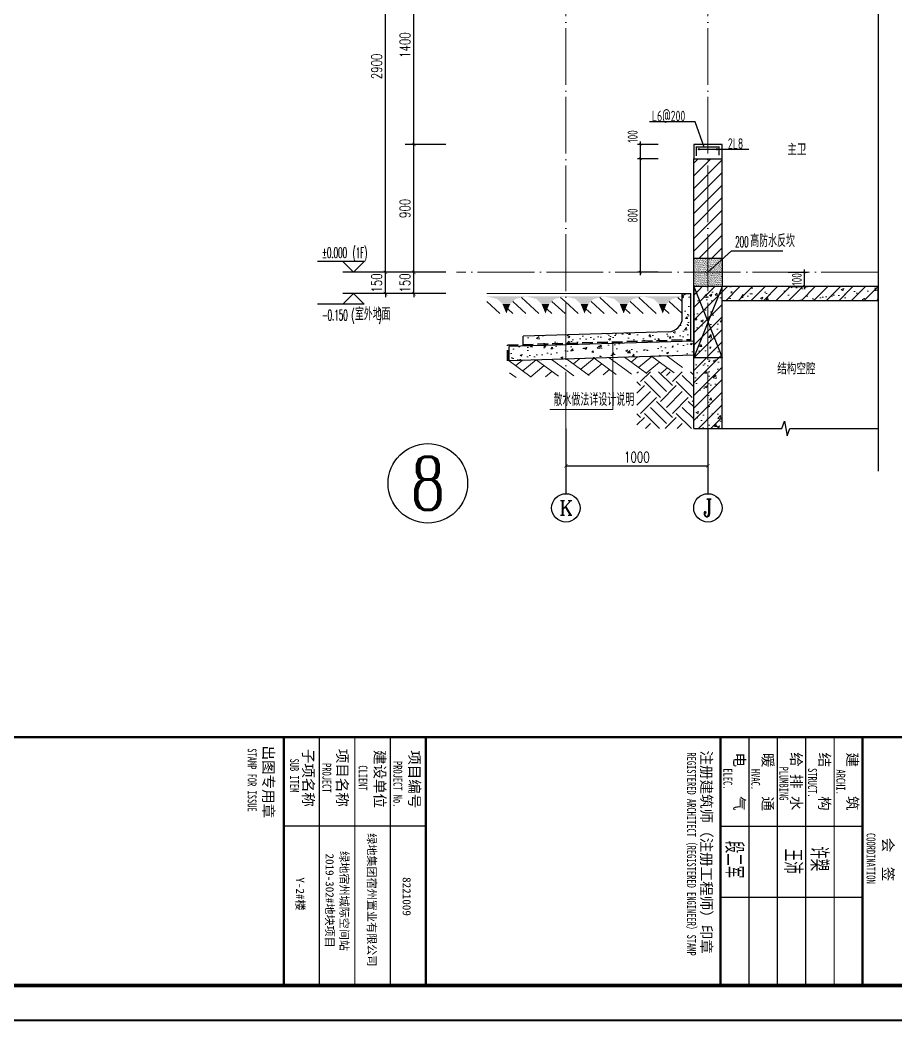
# Model space of a CAD drawing. Extents: x -461650 to 361314, y 245336 to 769729.
# Drawn here: x 283522 to 289689, y 654850 to 661900 of the extents above; entities that cross this region are included whole.
import ezdxf
from ezdxf.enums import TextEntityAlignment as Align

# ---------------------------------------------------------------- set-up
doc = ezdxf.new("R2010")
doc.units = 0
doc.header["$LTSCALE"] = 1000
doc.linetypes.add('DASH', pattern=[0.35, 0.25, -0.1])
doc.linetypes.add('DOTE', pattern=[2.4200000000000004, 2, -0.2, 0.02, -0.2])
doc.layers.get('0').update_dxf_attribs({"linetype": 'CONTINUOUS'})
doc.layers.get('DEFPOINTS').update_dxf_attribs({"linetype": 'CONTINUOUS'})
for name, color, linetype in [('A-AXIS_TEXT', 7, 'CONTINUOUS'), ('AXIS', 3, 'CONTINUOUS'), ('COLUMN', 4, 'CONTINUOUS'), ('DIM', 2, 'CONTINUOUS'), ('DIM_ELEV', 3, 'CONTINUOUS'), ('DIM_IDEN', 67, 'CONTINUOUS'), ('DIM_SYMB', 3, 'CONTINUOUS'), ('PUB_DIM', 3, 'CONTINUOUS'), ('PUB_TEXT', 2, 'CONTINUOUS'), ('REIN', 6, 'CONTINUOUS'), ('S-大样-砼线', 7, 'CONTINUOUS'), ('S-引出线', 40, 'CONTINUOUS'), ('TEXT', 2, 'CONTINUOUS'), ('WALL', 5, 'CONTINUOUS'), ('yichutu', 7, 'CONTINUOUS'), ('图签文字', 4, 'CONTINUOUS'), ('立面-看线', 251, 'CONTINUOUS')]:
    doc.layers.add(name, color=color, linetype=linetype)
for name, color, linetype, lineweight in [('AXIS_TEXT', 7, 'CONTINUOUS', 20), ('DOTE', 19, 'DOTE', 9), ('PUB_HATCH', 8, 'CONTINUOUS', 9), ('图框', 9, 'CONTINUOUS', 18), ('图签', 147, 'CONTINUOUS', 18), ('填充', 251, 'CONTINUOUS', 5), ('平面-排水沟', 86, 'CONTINUOUS', 15), ('立面-中轮廓线', 30, 'CONTINUOUS', 35), ('粉刷', 251, 'CONTINUOUS', 9)]:
    doc.layers.add(name, color=color, linetype=linetype, lineweight=lineweight)
doc.styles.add('_TCH_AXIS', font='COMPLEX', dxfattribs={"bigfont": 'GBCBIG'})
doc.styles.add('_TCH_DIM', font='SIMPLEX.shx', dxfattribs={"width": 0.7, "bigfont": 'GBCBIG.shx'})
doc.styles.add('_TCH_DIM_T3', font='SIMPLEX', dxfattribs={"width": 0.7058823529411765, "bigfont": 'GBCBIG'})
doc.styles.add('COMPLEX', font='COMPLEX')
doc.styles.add('DIM_FONT_T3', font='SIMPLEX', dxfattribs={"width": 0.7058823529411765, "bigfont": 'GBCBIG'})
doc.styles.add('TSSD_DIMENSION', font='Tssdeng.shx', dxfattribs={"width": 0.7, "bigfont": 'tssdchn.shx'})
doc.styles.add('TSSD_REIN', font='tssdeng.shx', dxfattribs={"width": 0.7, "height": 300, "bigfont": 'tssdchn.shx'})
doc.styles.add('w', font='tssdeng.shx', dxfattribs={"width": 0.8, "bigfont": 'tssdchn.shx'})
doc.styles.add('宋体', font='', dxfattribs={"height": 50})
doc.styles.add('建筑图签-1', font='simhei.ttf', dxfattribs={"width": 0.7})
doc.styles.add('建筑图签-2', font='TXT.shx', dxfattribs={"width": 0.5, "bigfont": 'HZTXT.shx'})
doc.styles.get('宋体').set_extended_font_data('SimSun')
doc.dimstyles.new('_TCH_ARCH&&25', dxfattribs={"dimtxt": 74.375, "dimasz": 25, "dimexe": 62.5, "dimexo": 75, "dimgap": 25, "dimtad": 1, "dimdec": 0, "dimzin": 0, "dimdsep": 46, "dimtxsty": '_TCH_DIM_T3', "dimblk": 'ARCHTICK', "dimcen": 0.09, "dimclrt": 7, "dimazin": 0, "dimtfac": 1, "dimtdec": 0, "dimtix": 1, "dimtmove": 2, "dimatfit": 3, "dimldrblk": 'ARCHTICK', "dimfxl": 0, "dimtolj": 1, "dimtzin": 0, "dimarcsym": 0})
doc.dimstyles.new('TSSD_20_20', dxfattribs={"dimtxt": 60, "dimasz": 20, "dimexe": 20, "dimexo": 50, "dimgap": 20, "dimtad": 1, "dimdec": 0, "dimzin": 0, "dimdsep": 46, "dimtxsty": 'TSSD_DIMENSION', "dimblk": 'ARCHTICK', "dimblk1": 'ARCHTICK', "dimblk2": 'ARCHTICK', "dimcen": 0, "dimdle": 20, "dimclrt": 7, "dimadec": 0, "dimazin": 0, "dimtfac": 1, "dimtdec": 0, "dimtix": 1, "dimtmove": 2, "dimatfit": 3, "dimfxl": 0, "dimtolj": 1, "dimtzin": 0, "dimarcsym": 0})
pattern_1 = [(50.00000000000016, (28072.98604835232, 249033.2504860063), (143.4520365201507, -12.55042699651864), [14.99999999999997, -164.9999999999995]), (355.0000000000001, (28072.98604835232, 249033.2504860063), (-27.7502667226004, 150.4384267400023), [12, -132]), (100.4514000000001, (28084.94038435235, 249032.2046180062), (115.7018763428039, 137.887908412191), [12.74803799999998, -140.2284223999996]), (46.18420000000015, (28072.98604835232, 249073.2504860063), (213.448209725129, -33.10380286580305), [22.5, -247.5]), (96.63560000000004, (28090.77339735231, 249070.4918246062), (186.9325411097402, 194.8235741800888), [19.12205759999994, -210.3425999999996]), (351.1842000000001, (28072.98604835232, 249073.2504860063), (186.9323890267249, 194.8237201850654), [18, -198]), (21.00000000000014, (28092.98604835232, 249063.2504860063), (119.3814104236925, -80.52377813306745), [15, -165]), (326.0000000000002, (28092.98604835232, 249063.2504860063), (48.66306638431596, 145.0300090093707), [11.99999999999997, -131.9999999999995]), (71.45140000000016, (28102.93449495232, 249056.5401648062), (168.0445257162978, 64.50609934199092), [12.74803799999997, -140.2284223999995]), (37.50000000000015, (28072.98604835232, 249033.2504860063), (2.431971063457958, 66.5787707662623), [0, -130.3999999999995, 0, -133.9999999999995, 0, -132.4999999999995]), (7.500000000000139, (28072.98604835232, 249033.2504860063), (52.61390748842951, 78.8823423764722), [0, -76.39999999999995, 0, -127.4, 0, -50.49999999999998]), (327.5000000000001, (28028.38604835235, 249033.2504860063), (106.7644872344818, -4.510974346875678), [0, -50, 0, -156, 0, -207]), (317.5000000000001, (28008.38604835235, 249033.2504860063), (116.6372338684772, 20.02099646646384), [0, -64.99999999999973, 0, -103.5999999999997, 0, -146.9999999999995])]
pattern_2 = [(45, (-737876.6466369686, 828566.0143538709), (-44.19417382415921, 44.19417382415922), []), (49.99999999999999, (-737876.6466369686, 828566.0143538709), (179.3150456501884, -15.68803374564878), [18.75, -206.25]), (355, (-737876.6466369686, 828566.0143538709), (-34.68783340325, 188.048033425003), [15, -165]), (100.4514, (-737861.7037169687, 828564.7070188709), (144.6273454285054, 172.3598855152384), [15.9350475, -175.285528]), (46.18420000000002, (-737876.6466369686, 828616.0143538709), (266.8102621564111, -41.37975358225452), [28.12499999999995, -309.3749999999992]), (96.6356, (-737854.4124507186, 828612.5660271209), (233.6656763871758, 243.5294677251104), [23.902572, -262.92825]), (351.1842, (-737876.6466369686, 828616.0143538709), (233.6654862834068, 243.5296502313311), [22.5, -247.5]), (21, (-737851.6466369686, 828603.5143538709), (149.2267630296154, -100.6547226663347), [18.75, -206.25]), (326.0000000000001, (-737851.6466369686, 828603.5143538709), (60.82883298039543, 181.2875112617133), [15, -165]), (71.4514, (-737839.2110787185, 828595.1264523709), (210.0556571453725, 80.6326241774881), [15.9350475, -175.285528]), (37.50000000000001, (-737876.6466369686, 828566.0143538709), (3.039963829322667, 83.22346345782788), [0, -163, 0, -167.5, 0, -165.625]), (7.499999999999999, (-737876.6466369686, 828566.0143538709), (65.76738436053715, 98.60292797059006), [0, -95.5, 0, -159.25, 0, -63.125]), (327.5, (-737932.3966369686, 828566.0143538709), (133.4556090431022, -5.638717933594939), [0, -62.5, 0, -195, 0, -258.75]), (317.5, (-737957.3966369686, 828566.0143538709), (145.7965423355966, 25.02624558307943), [0, -81.25, 0, -129.5, 0, -183.75])]

# ---------------------------------------------------------------- blocks, each defined once
blk = doc.blocks.new('GFDDDDRG')
at = {"layer": '图框'}
blk.add_lwpolyline([(923309.7791572664, -107436.9617041193), (923309.7791572663, -159999.4617041193), (893609.7791572664, -159999.4617041193), (893609.7791572665, -107436.9617041193)], close=True, dxfattribs=at)
blk.add_lwpolyline([(923309.7791572664, -107436.9617041193), (923309.7791572663, -159999.4617041193), (893609.7791572664, -159999.4617041193), (893609.7791572665, -107436.9617041193)], close=True, dxfattribs=at)
at = {"layer": '图框', "const_width": 50}
blk.add_lwpolyline([(894109.7791572664, -159499.4617041193), (922809.7791572663, -159499.4617041193), (922809.7791572664, -108686.9617041193), (894109.7791572665, -108686.9617041193)], close=True, dxfattribs=at)
at = {"layer": '图框'}
for points, const_width in [([(894109.7791572664, -156001.9275948983), (922809.7791572667, -156001.9275948984)], 35), ([(909659.9454417027, -159501.9275948984), (909659.9454417027, -156001.9275948984)], 35), ([(910159.9454417027, -156001.9275948984), (910159.9454417027, -159501.9275948984)], 17.5), ([(910659.9454417027, -156001.9275948984), (910659.9454417027, -159501.9275948984)], 17.5), ([(911159.9454417026, -156001.9275948984), (911159.9454417026, -159501.9275948984)], 17.5), ([(911659.9454417026, -156001.9275948984), (911659.9454417026, -159501.9275948984)], 35), ([(911659.9454417026, -156001.9275948984), (911659.9454417026, -159501.9275948984)], 35), ([(915809.9454417026, -156006.1668368505), (915809.9454417026, -159506.1668368505)], 35), ([(916209.9454417026, -156006.1668368505), (916209.9454417026, -159506.1668368505)], 17.5), ([(916609.9454417026, -156006.1668368505), (916609.9454417026, -159506.1668368505)], 17.5), ([(917009.9454417026, -156006.1668368505), (917009.9454417026, -159506.1668368505)], 17.5), ([(917409.9454417026, -156006.1668368505), (917409.9454417026, -159506.1668368505)], 17.5), ([(917809.9454417026, -156006.1668368505), (917809.9454417026, -159506.1668368505)], 35), ([(917809.9454417026, -156006.1668368505), (917809.9454417026, -159506.1668368505)], 35), ([(909659.9454417027, -157251.9275948984), (911659.9454417026, -157251.9275948984)], 17.5), ([(917809.9454417026, -157256.1668368505), (915809.9454417026, -157256.1668368505)], 17.5), ([(917809.9454417026, -158256.1668368505), (915809.9454417026, -158256.1668368505)], 17.5)]:
    blk.add_lwpolyline(points, dxfattribs=dict(at, const_width=const_width))
at = {"layer": '图框', "style": '建筑图签-1', "width": 0.7}
for s, p in [('STAMP FOR ISSUE', (909150.4448918499, -156158.2818794052)), ('REGISTERED ARCHITECT（REGISTERED ENGINEER）STAMP', (915339.130539702, -156216.3439872029)), ('SUB ITEM', (909747.6113625824, -156303.1139998554)), ('PROJECT No.', (911202.3454485701, -156336.7690014566, -899.4999999998836)), ('PROJECT', (910203.1725420569, -156366.3772103355)), ('CLIENT', (910712.7631122422, -156398.8123677715)), ('ELEC.', (915850.0025029697, -156441.1474698476)), ('HVAC.', (916242.4217063158, -156448.8389536064)), ('PLUMBING', (916639.017750859, -156416.5146441657)), ('STRUCT.', (917042.2221865712, -156436.8358428987)), ('ARCHI.', (917440.6780601584, -156456.6562661526)), ('COORDINATION', (917866.3641747825, -157351.7612663812))]:
    blk.add_text(s, height=125, rotation=270, dxfattribs=at).set_placement(p)
at = {"layer": '图签', "color": 2, "style": '宋体'}
for s, p in [('绿地集团宿州置业有限公司', (910840.7919575407, -157354.5004082438)), ('绿地宿州城际空间站', (910453.6357683344, -157606.8457105419)), ('2019-302#地块项目', (910249.0772107216, -157640.4464961242)), ('Y-2#楼', (909833.6923875448, -157976.5225685185)), ('8221009', (911333.6923875448, -157973.0959155192))]:
    blk.add_text(s, height=114.672396144415, rotation=270, dxfattribs=at).set_placement(p)
at = {"layer": '图签文字', "color": 7, "style": '建筑图签-1'}
for s, p in [('出图专用章', (909368.8168761049, -156119.8586249647)), ('子项名称', (909929.9880442958, -156165.2294689735)), ('项目名称', (910408.3362978305, -156165.2294689735)), ('建设单位', (910937.324953121, -156182.0120920498)), ('项目编号', (911426.0158049238, -156185.9005923473)), ('注册建筑师（注册工程师）印章', (915536.6522363655, -156189.6735033204)), ('给 排 水', (916802.4762058968, -156214.4559095172)), ('结    构', (917199.414893599, -156219.0747968142)), ('建    筑', (917593.1812636245, -156216.757170113)), ('电    气', (916000.8407296811, -156218.6675901056)), ('暖    通', (916400.9260166127, -156223.5701201751)), ('会  签', (918093.5575505525, -157419.224934437))]:
    blk.add_text(s, height=150, rotation=270, dxfattribs=at).set_placement(p)
at = {"layer": '图签文字', "color": 1, "style": '建筑图签-2', "width": 0.7}
for s, p in [('段二军', (915875.5903687833, -157462.283891963)), ('王沛', (916703.3517995535, -157574.7294534633)), ('许槊', (917073.830206902, -157539.2086120678))]:
    blk.add_text(s, height=250, rotation=270, dxfattribs=at).set_placement(p)
blk = doc.blocks.new('yct-1051-594-26275-14850-25-1002.0')
at = {"layer": 'yichutu', "color": 7}
blk.add_lwpolyline([(0, 0), (0, 14850), (26275, 14850), (26275, 0)], close=True, dxfattribs=at)
blk = doc.blocks.new('$LINEPAT$素土夯实')
at = {"color": 0}
for p, q in [((0, -210.0000000002183), (210.0000000002183, 0)), ((120.0000000004366, -300), (420.0000000004366, 0)), ((420.0000000004366, 0), (607.5000000004366, -187.5)), ((495.0000000004366, -300), (795.0000000008258, 0)), ((615.0000000006003, 0), (705.0000000005821, -89.99999999998181)), ((314.9999999997817, -105.0000000001091), (502.4999999997817, -292.5000000001091)), ((210.0000000002183, -209.9999999999454), (300, -300)), ((705.0000000010441, -300), (795.0000000008258, -210.0000000002183))]:
    blk.add_line(p, q, dxfattribs=at)
blk = doc.blocks.new('$LinePat$自然土壤')
at = {"color": 0}
for p, q in [((0, -90.00000000005457), (70.98591549290177, -19.01408450693634)), ((0, -300), (210.7368421054289, -89.26315789457112)), ((420.0000000004366, -300), (629.9999999995634, -90.00000000005457)), ((210.0000000002183, -300), (286.3636363636379, -223.6363636365804))]:
    blk.add_line(p, q, dxfattribs=at)
for points in [[(0, 0), (629.9999999995634, 0), (168.0000000003929, -44.99999999989086), (462.0000000002619, -44.99999999989086)], [(168.0000000003929, -44.99999999989086), (462.0000000002619, -44.99999999989086), (252.0000000000437, -131.9999999998799), (377.9999999995198, -131.9999999998799)], [(252.0000000000437, -131.9999999998799), (377.9999999995198, -131.9999999998799), (314.9999999997817, -300)]]:
    blk.add_solid(points, dxfattribs=at)
blk = doc.blocks.new('sanshui')
at = {"layer": '粉刷'}
h = blk.add_hatch(dxfattribs=at)
h.set_pattern_fill('混凝土', color=256, scale=20)
h.set_pattern_definition(pattern_1)
edge = h.paths.add_edge_path()
edge.add_line((346317.8252895003, 427329.631422094), (346257.8252895003, 427329.6314220941))
edge.add_line((346257.8252895004, 427329.631422094), (346257.8252895003, 427160.2764119735))
edge.add_arc((346157.8252895003, 427160.2764119735), 100.0000000000227, 271.7183580016376, 359.9999999999833, ccw=False)
edge.add_line((346160.8239404108, 427060.3213816212), (345137.8252895002, 427029.6314220941))
edge.add_line((345137.8252895002, 427029.6314220941), (345137.8252895002, 426969.6044281662))
edge.add_line((345137.8252895002, 426969.6044281662), (346317.8252895002, 427005.0044281661))
edge.add_line((346317.8252895002, 427005.0044281661), (346317.8252895003, 427329.631422094))
h = blk.add_hatch(dxfattribs=at)
h.set_pattern_fill('混凝土', color=256, scale=20)
h.set_pattern_definition(pattern_1)
h.paths.add_polyline_path([(346337.8252895002, 426895.5549392985), (346337.8252895002, 426995.5999291781), (345037.8252895002, 426956.5999291783), (345037.8252895002, 426856.5549392988)])
at = {"layer": 'COLUMN'}
for p, q in [((346257.8252895004, 427329.631422094), (346317.8252895004, 427329.631422094)), ((346257.8252895003, 427160.2764119735), (346257.8252895004, 427329.631422094)), ((346317.8252895002, 426994.999929178), (346317.8252895004, 427329.631422094)), ((346160.8239404108, 427060.3213816212), (345137.8252895002, 427029.6314220941)), ((345137.8252895002, 426959.5999291783), (345137.8252895002, 427029.6314220941)), ((346338.1251545461, 426995.6089251295), (345037.8252895002, 426956.5999291783)), ((345037.8252895002, 426856.5549392988), (345037.8252895002, 426956.5999291783)), ((346338.1251545559, 426895.5639352502), (345037.8252895002, 426856.5549392988))]:
    blk.add_line(p, q, dxfattribs=at)
blk.add_arc((346157.8252895003, 427160.2764119735), 100, 271.7183580025722, 0, dxfattribs=at)
at = {"layer": '立面-中轮廓线', "linetype": 'DASH', "ltscale": 0.3}
blk.add_lwpolyline([(345027.8252895002, 426856.5549392988), (345027.8252895002, 426966.3044281662), (346317.8252895002, 427005.0044281661)], dxfattribs=at)
at = {"layer": '粉刷'}
blk.add_line((344881.4937397202, 427329.6314220942), (346257.8252895004, 427329.6314220939), dxfattribs=at)
at = {"layer": '粉刷', "yscale": 0.4, "zscale": 0.4}
for name, p, xscale, rotation in [('$LinePat$自然土壤', (345156.7600496762, 427309.6314220941), -0.4369306507241237, 359.9999999999903), ('$LinePat$自然土壤', (345432.0263596322, 427309.631422094), -0.4369306507241237, 359.9999999999903), ('$LinePat$自然土壤', (345707.2926695882, 427309.631422094), -0.4369306507241237, 359.9999999999903), ('$LinePat$自然土壤', (345982.5589795442, 427309.631422094), -0.4369306507241237, 359.9999999999903), ('$LinePat$自然土壤', (346257.8252895002, 427309.6314220939), -0.4369306507241237, 359.9999999999903), ('$LINEPAT$素土夯实', (345851.1586228333, 426880.9549392986), -0.5117605352322558, 1.718358001643932), ('$LINEPAT$素土夯实', (346257.8252894999, 426893.1549392985), -0.5117605352322558, 1.718358001643932), ('$LINEPAT$素土夯实', (345444.4919561668, 426868.7549392987), -0.5117605352322558, 1.718358001643932)]:
    blk.add_blockref(name, p, dxfattribs=dict(at, xscale=xscale, rotation=rotation))
blk = doc.blocks.new('_ArchTick')
at = {"color": 0, "linetype": 'ByBlock', "const_width": 0.15}
blk.add_lwpolyline([(-0.5, -0.5), (0.5, 0.5)], dxfattribs=at)
blk = doc.blocks.new('*D829')
at = {"layer": 'AXIS', "color": 0, "lineweight": -2}
for p, q in [((287364.9569464916, 658947.9800194136), (287364.9569464916, 658696.4463557538)), ((288364.9569464916, 658947.9800194136), (288364.9569464916, 658696.4463557538)), ((287364.9569464916, 658758.9463557538), (288364.9569464916, 658758.9463557538))]:
    blk.add_line(p, q, dxfattribs=at)
at = {"layer": 'DEFPOINTS', "color": 0}
for p in [(287364.9569464916, 659022.9800194136), (288364.9569464916, 659022.9800194136), (288364.9569464916, 658758.9463557538)]:
    blk.add_point(p, dxfattribs=at)
at = {"layer": 'AXIS', "color": 0, "lineweight": -2, "xscale": 25, "yscale": 25, "zscale": 25, "rotation": 180}
blk.add_blockref('_ArchTick', (287364.9569464916, 658758.9463557538), dxfattribs=at)
at = {"layer": 'AXIS', "color": 0, "lineweight": -2, "xscale": 25, "yscale": 25, "zscale": 25}
blk.add_blockref('_ArchTick', (288364.9569464916, 658758.9463557538), dxfattribs=at)
at = {"layer": 'AXIS', "color": 7, "insert": (287864.9569464916, 658821.1338557538), "char_height": 74.375, "attachment_point": 5, "style": '_TCH_DIM_T3'}
blk.add_mtext('\\A1;1000', dxfattribs=at)
blk = doc.blocks.new('*D832')
at = {"layer": 'DEFPOINTS', "color": 0}
for p in [(288880.1697957889, 660122.9824463724), (289046.1296808805, 660122.9824463724), (288880.1697957889, 660022.9824465562)]:
    blk.add_point(p, dxfattribs=at)
at = {"layer": 'DIM', "color": 0, "lineweight": -2}
for p, q in [((288930.1697957889, 660122.9824463724), (289066.1296808805, 660122.9824463724)), ((289046.1296808805, 660122.9824463724), (289046.1296808805, 660142.9824463724)), ((289046.1296808805, 660022.9824465562), (289046.1296808805, 660122.9824463724)), ((288930.1697957889, 660022.9824465562), (289066.1296808805, 660022.9824465562)), ((289046.1296808805, 660022.9824465562), (289046.1296808805, 660002.9824465562))]:
    blk.add_line(p, q, dxfattribs=at)
at = {"layer": 'DIM', "color": 0, "lineweight": -2, "xscale": 20, "yscale": 20, "zscale": 20}
for p, rotation in [((289046.1296808805, 660122.9824463724), 270), ((289046.1296808805, 660022.9824465562), 90)]:
    blk.add_blockref('_ArchTick', p, dxfattribs=dict(at, rotation=rotation))
at = {"layer": 'DIM', "color": 7, "insert": (288991.1296808803, 660072.9824464645), "char_height": 70, "attachment_point": 5, "rotation": 90, "style": 'TSSD_DIMENSION'}
blk.add_mtext('\\A1;100', dxfattribs=at)
blk = doc.blocks.new('*D845')
at = {"layer": 'DEFPOINTS', "color": 0}
for p in [(286294.7932658267, 660122.982309026), (286594.7932658474, 660122.982309026), (286594.7932658474, 659972.5118608493)]:
    blk.add_point(p, dxfattribs=at)
at = {"layer": 'PUB_DIM', "color": 0, "lineweight": -2}
for p, q in [((286519.7932658474, 660122.982309026), (286232.2932658267, 660122.982309026)), ((286294.7932658267, 660122.982309026), (286294.7932658267, 660147.982309026)), ((286294.7932658267, 659972.5118608493), (286294.7932658267, 660122.982309026)), ((286519.7932658474, 659972.5118608493), (286232.2932658267, 659972.5118608493)), ((286294.7932658267, 659972.5118608493), (286294.7932658267, 659947.5118608493))]:
    blk.add_line(p, q, dxfattribs=at)
at = {"layer": 'PUB_DIM', "color": 0, "lineweight": -2, "xscale": 25, "yscale": 25, "zscale": 25}
for p, rotation in [((286294.7932658267, 660122.982309026), 270), ((286294.7932658267, 659972.5118608493), 90)]:
    blk.add_blockref('_ArchTick', p, dxfattribs=dict(at, rotation=rotation))
at = {"layer": 'PUB_DIM', "color": 7, "insert": (286232.6057658265, 660047.7470849378), "char_height": 74.375, "attachment_point": 5, "rotation": 90, "style": '_TCH_DIM_T3'}
blk.add_mtext('\\A1;150', dxfattribs=at)
blk = doc.blocks.new('*D846')
at = {"layer": 'DEFPOINTS', "color": 0}
for p in [(286294.7932658267, 661022.9824465467), (286594.7932658474, 661022.9824465467), (286594.7932658474, 660122.982309026)]:
    blk.add_point(p, dxfattribs=at)
at = {"layer": 'PUB_DIM', "color": 0, "lineweight": -2}
for p, q in [((286519.7932658474, 661022.9824465467), (286232.2932658267, 661022.9824465467)), ((286294.7932658267, 660122.982309026), (286294.7932658267, 661022.9824465467)), ((286519.7932658474, 660122.982309026), (286232.2932658267, 660122.982309026))]:
    blk.add_line(p, q, dxfattribs=at)
at = {"layer": 'PUB_DIM', "color": 0, "lineweight": -2, "xscale": 25, "yscale": 25, "zscale": 25}
for p, rotation in [((286294.7932658267, 661022.9824465467), 90), ((286294.7932658267, 660122.982309026), 270)]:
    blk.add_blockref('_ArchTick', p, dxfattribs=dict(at, rotation=rotation))
at = {"layer": 'PUB_DIM', "color": 7, "insert": (286232.6057658265, 660572.9823777864), "char_height": 74.375, "attachment_point": 5, "rotation": 90, "style": '_TCH_DIM_T3'}
blk.add_mtext('\\A1;900', dxfattribs=at)
blk = doc.blocks.new('*D847')
at = {"layer": 'DEFPOINTS', "color": 0}
for p in [(286294.7932658267, 662422.9823090263), (286594.7932658474, 662422.9823090263), (286594.7932658474, 661022.9824465467)]:
    blk.add_point(p, dxfattribs=at)
at = {"layer": 'PUB_DIM', "color": 0, "lineweight": -2}
for p, q in [((286519.7932658474, 662422.9823090263), (286232.2932658267, 662422.9823090263)), ((286294.7932658267, 661022.9824465467), (286294.7932658267, 662422.9823090263)), ((286519.7932658474, 661022.9824465467), (286232.2932658267, 661022.9824465467))]:
    blk.add_line(p, q, dxfattribs=at)
at = {"layer": 'PUB_DIM', "color": 0, "lineweight": -2, "xscale": 25, "yscale": 25, "zscale": 25}
for p, rotation in [((286294.7932658267, 662422.9823090263), 90), ((286294.7932658267, 661022.9824465467), 270)]:
    blk.add_blockref('_ArchTick', p, dxfattribs=dict(at, rotation=rotation))
at = {"layer": 'PUB_DIM', "color": 7, "insert": (286232.6057658265, 661722.9823777867), "char_height": 74.375, "attachment_point": 5, "rotation": 90, "style": '_TCH_DIM_T3'}
blk.add_mtext('\\A1;1400', dxfattribs=at)
blk = doc.blocks.new('*D862')
at = {"layer": 'DEFPOINTS', "color": 0}
for p in [(286094.7932658222, 660122.982309026), (286594.7932658474, 660122.982309026), (286594.7932658474, 659972.5118608493)]:
    blk.add_point(p, dxfattribs=at)
at = {"layer": 'PUB_DIM', "color": 0, "lineweight": -2}
for p, q in [((286519.7932658474, 660122.982309026), (286032.2932658222, 660122.982309026)), ((286094.7932658222, 660122.982309026), (286094.7932658222, 660147.982309026)), ((286094.7932658222, 659972.5118608493), (286094.7932658222, 660122.982309026)), ((286519.7932658474, 659972.5118608493), (286032.2932658222, 659972.5118608493)), ((286094.7932658222, 659972.5118608493), (286094.7932658222, 659947.5118608493))]:
    blk.add_line(p, q, dxfattribs=at)
at = {"layer": 'PUB_DIM', "color": 0, "lineweight": -2, "xscale": 25, "yscale": 25, "zscale": 25}
for p, rotation in [((286094.7932658222, 660122.982309026), 270), ((286094.7932658222, 659972.5118608493), 90)]:
    blk.add_blockref('_ArchTick', p, dxfattribs=dict(at, rotation=rotation))
at = {"layer": 'PUB_DIM', "color": 7, "insert": (286032.6057658221, 660047.7470849378), "char_height": 74.375, "attachment_point": 5, "rotation": 90, "style": '_TCH_DIM_T3'}
blk.add_mtext('\\A1;150', dxfattribs=at)
blk = doc.blocks.new('*D863')
at = {"layer": 'DEFPOINTS', "color": 0}
for p in [(286094.7932658222, 663022.982309026), (286594.7932658474, 663022.982309026), (286594.7932658474, 660122.982309026)]:
    blk.add_point(p, dxfattribs=at)
at = {"layer": 'PUB_DIM', "color": 0, "lineweight": -2}
for p, q in [((286519.7932658474, 663022.982309026), (286032.2932658222, 663022.982309026)), ((286094.7932658222, 660122.982309026), (286094.7932658222, 663022.982309026)), ((286519.7932658474, 660122.982309026), (286032.2932658222, 660122.982309026))]:
    blk.add_line(p, q, dxfattribs=at)
at = {"layer": 'PUB_DIM', "color": 0, "lineweight": -2, "xscale": 25, "yscale": 25, "zscale": 25}
for p, rotation in [((286094.7932658222, 663022.982309026), 90), ((286094.7932658222, 660122.982309026), 270)]:
    blk.add_blockref('_ArchTick', p, dxfattribs=dict(at, rotation=rotation))
at = {"layer": 'PUB_DIM', "color": 7, "insert": (286032.6057658221, 661572.9823090261), "char_height": 74.375, "attachment_point": 5, "rotation": 90, "style": '_TCH_DIM_T3'}
blk.add_mtext('\\A1;2900', dxfattribs=at)
blk = doc.blocks.new('_AXISO')
blk.add_circle((0, 0), 0.5)
at = {"layer": 'A-AXIS_TEXT', "style": 'COMPLEX', "width": 1.041666666666666}
blk.add_attdef('A', text='', height=0.56, dxfattribs=at).set_placement((-0.25, -0.28), (0.25, -0.28), align=Align.FIT)
blk = doc.blocks.new('20210809.02282059')
at = {"layer": 'REIN', "const_width": 9}
blk.add_lwpolyline([(87484.17413905729, 66580.93723980524), (87484.17413905729, 66644.7473179046), (87644.05902665015, 66644.7473179046), (87644.05902665015, 66586.78243779903)], dxfattribs=at)
at = {"layer": 'REIN', "const_width": 8}
for points in [[(87497.66146427253, 66629.68552062381, 1), (87505.66146427253, 66629.68552062381, 1)], [(87625.09821334062, 66629.68552062381, 1), (87633.09821334062, 66629.68552062381, 1)]]:
    blk.add_lwpolyline(points, format="xyb", close=True, dxfattribs=at)
at = {"layer": 'S-引出线'}
for p, q in [((87474.5888281595, 66823.76058760582), (87154.50981688779, 66823.76058760582)), ((87538.80876634456, 66644.7473179046), (87474.5888281595, 66823.76058760582)), ((87501.66146427253, 66629.68552062381), (87853.2882327484, 66629.68552062381))]:
    blk.add_line(p, q, dxfattribs=at)
at = {"layer": 'TEXT', "style": 'w', "width": 0.7}
for s, p in [('L6@200', (87171.47256206069, 66825.93027499522)), ('2L8', (87706.15828353167, 66632.06966891466))]:
    blk.add_text(s, height=75, rotation=1.867629851175362e-07, dxfattribs=at).set_placement(p)
blk = doc.blocks.new('20210809.03232467')
at = {"layer": 'S-大样-砼线'}
for p, q in [((87154.50981688779, 67080.93735919218), (87354.50981570501, 66580.93723981472)), ((87354.51276363153, 67080.93735919014), (87154.51276483014, 66580.93723980524))]:
    blk.add_line(p, q, dxfattribs=at)
blk.add_lwpolyline([(87354.50982275046, 67080.93735918641), (87154.50981688779, 67080.93735918641), (87154.50981688965, 66580.93723980896), (87354.5098227514, 66580.93723980896)], close=True, dxfattribs=at)
blk = doc.blocks.new('*D2016')
at = {"layer": 'DEFPOINTS', "color": 0}
for p in [(287890.3766305813, 661022.9824465489), (288064.9873970306, 661022.9824465489), (288064.9873970306, 660922.9824465454)]:
    blk.add_point(p, dxfattribs=at)
at = {"layer": 'DIM', "color": 0, "lineweight": -2}
for p, q in [((288014.9873970306, 661022.9824465489), (287870.3766305813, 661022.9824465489)), ((287890.3766305813, 660902.9824465454), (287890.3766305813, 661042.9824465489)), ((288014.9873970306, 660922.9824465454), (287870.3766305813, 660922.9824465454))]:
    blk.add_line(p, q, dxfattribs=at)
at = {"layer": 'DIM', "color": 0, "lineweight": -2, "xscale": 20, "yscale": 20, "zscale": 20}
for p, rotation in [((287890.3766305813, 661022.9824465489), 90), ((287890.3766305813, 660922.9824465454), 270)]:
    blk.add_blockref('_ArchTick', p, dxfattribs=dict(at, rotation=rotation))
at = {"layer": 'DIM', "color": 7, "insert": (287835.3766305812, 661079.4311644977), "char_height": 70, "attachment_point": 5, "rotation": 90, "style": 'TSSD_DIMENSION'}
blk.add_mtext('\\A1;100', dxfattribs=at)
blk = doc.blocks.new('*D2035')
at = {"layer": 'DEFPOINTS', "color": 0}
for p in [(287890.3766305813, 660922.9824465454), (288064.9873970306, 660922.9824465454), (288064.9873970306, 660122.982309026)]:
    blk.add_point(p, dxfattribs=at)
at = {"layer": 'DIM', "color": 0, "lineweight": -2}
for p, q in [((287890.3766305813, 660102.982309026), (287890.3766305813, 660942.9824465454)), ((288014.9873970306, 660922.9824465454), (287870.3766305813, 660922.9824465454)), ((288014.9873970306, 660122.982309026), (287870.3766305813, 660122.982309026))]:
    blk.add_line(p, q, dxfattribs=at)
at = {"layer": 'DIM', "color": 0, "lineweight": -2, "xscale": 20, "yscale": 20, "zscale": 20}
for p, rotation in [((287890.3766305813, 660922.9824465454), 90), ((287890.3766305813, 660122.982309026), 270)]:
    blk.add_blockref('_ArchTick', p, dxfattribs=dict(at, rotation=rotation))
at = {"layer": 'DIM', "color": 7, "insert": (287835.3766305812, 660522.9823777857), "char_height": 70, "attachment_point": 5, "rotation": 90, "style": 'TSSD_DIMENSION'}
blk.add_mtext('\\A1;800', dxfattribs=at)

msp = doc.modelspace()

# ---------------------------------------------------------------- hatches: boundary and pattern name
at = {"layer": 'PUB_HATCH'}
h = msp.add_hatch(dxfattribs=at)
h.set_pattern_fill('普通砖', color=256, scale=25, style=0)
h.set_pattern_definition([(45, (-737876.6466369686, 828610.892191371), (-44.19419150182874, 44.19419150182875), [])])
h.paths.add_polyline_path([(288464.9874229274, 660222.9824465469), (288464.9874229274, 660922.9824465472), (288264.9874229274, 660922.9824465472), (288264.9874229274, 660222.9824465469)])
h = msp.add_hatch(dxfattribs=at)
h.set_pattern_fill('钢筋混凝土', color=256, scale=25, style=0)
h.set_pattern_definition(pattern_2)
h.paths.add_polyline_path([(288464.9569464452, 659022.9769712082), (288464.9843805217, 659922.9824465493), (288264.9874286241, 660022.9824465404), (288264.9569465381, 659022.9830676317)])
h = msp.add_hatch(dxfattribs=at)
h.set_pattern_fill('钢筋混凝土', color=256, scale=25, style=0)
h.set_pattern_definition(pattern_2)
h.paths.add_polyline_path([(289563.5123421539, 660022.9824465513), (288264.9874286241, 660022.9824465404), (288464.9843805217, 659922.9824465493), (289563.5123421543, 659922.9824465513)])
at = {"layer": '填充'}
h = msp.add_hatch(dxfattribs=at)
h.set_pattern_fill('EARTH', color=250, scale=50, angle=45, style=0)
h.set_pattern_definition([(45, (-827233.2859268644, 203829.6101439371), (0, 224.5064030267289), [158.75, -158.75]), (45, (-827275.3808774318, 203871.7050945048), (0, 224.5064030267289), [158.75, -158.75]), (45, (-827317.4758279993, 203913.8000450722), (0, 224.5064030267289), [158.75, -158.75]), (135, (-827317.4758279993, 203941.8633454506), (-224.5064030267289, 0), [158.75, -158.75]), (135, (-827275.3808774318, 203983.9582960181), (-224.5064030267289, 0), [158.75, -158.75]), (135, (-827233.2859268644, 204026.0532465855), (-224.5064030267289, 0), [158.75, -158.75])])
h.paths.add_polyline_path([(288264.9874234026, 659422.9800194136), (287864.9874234024, 659422.9800194136), (287864.9874234003, 659022.9800194801), (288264.9874234003, 659022.9800193543)])
at = {"layer": '立面-看线'}
h = msp.add_hatch(dxfattribs=at)
h.set_pattern_fill('碎沙', color=256, scale=4)
h.set_pattern_definition([(37.50000000000001, (-512788.2522209418, 274661.0299868275), (-0.32000625919681, 9.788264746586847), [0, -7.7216, 0, -8.636000000000001, 0, -8.255]), (7.499999999999999, (-512788.2522209418, 274661.0299868275), (8.990465662760052, 14.33650201136708), [0, -4.1656, 0, -6.9596, 0, -2.667]), (327.5, (-512794.5006209419, 274661.0299868275), (15.81984740482916, 0.028743693570914), [0, -2.54, 0, -9.144, 0, -11.938]), (317.5, (-512794.5006209419, 274661.0299868275), (15.27112904944595, 4.458586465144325), [0, -1.27, 0, -5.9944, 0, -6.858])])
h.paths.add_polyline_path([(288264.9874296844, 660022.9824464612), (288464.9874297458, 660022.982446125), (288464.9874297766, 660222.9824462903), (288264.9874297151, 660222.9824468032)])

# ---------------------------------------------------------------- linework, layer by layer
at = {"layer": 'AXIS'}
for p, q in [((287364.9569464916, 659022.9800194141), (287364.9569464916, 658563.5882136257)), ((288364.9569464916, 659022.9800194141), (288364.9569464916, 658563.5882136257))]:
    msp.add_line(p, q, dxfattribs=at)
at = {"layer": 'AXIS', "color": 6}
msp.add_circle((286393.1626420872, 658636.4038933383), 280, dxfattribs=at)
at = {"layer": 'DIM_ELEV'}
for p, q in [((285944.7932658208, 660197.982309026), (285616.7932658208, 660197.982309026)), ((285869.7932658208, 660122.982309026), (285794.7932658208, 660197.982309026)), ((285869.7932658208, 660122.982309026), (285944.7932658208, 660197.982309026)), ((286294.7932658265, 660122.982309026), (285794.7932658208, 660122.982309026)), ((285869.7932658208, 659972.5118608493), (285794.7932658208, 659897.5118608493)), ((286294.7932658265, 659972.5118608493), (285794.7932658208, 659972.5118608493)), ((285869.7932658208, 659972.5118608493), (285944.7932658208, 659897.5118608493)), ((285944.7932658208, 659897.5118608493), (285616.7932658208, 659897.5118608493))]:
    msp.add_line(p, q, dxfattribs=at)
at = {"layer": 'DIM_IDEN'}
for p, q in [((288364.9876881592, 660122.9825499409), (288531.7986033662, 660274.5000443368)), ((288531.7986033662, 660274.5000443368), (288891.9751149713, 660274.5000443368))]:
    msp.add_line(p, q, dxfattribs=at)
at = {"layer": 'DIM_SYMB'}
for points in [[(289563.5123421542, 676102.9823090201), (289563.5123421537, 667441.10616422), (289616.0123421537, 667421.997726921), (289511.0123421537, 667403.4833939467), (289563.5123421537, 667384.85616422), (289563.5123421532, 658722.9800194199)], [(288264.9874245235, 659022.9800194199), (288886.1248833383, 659022.98001942), (288905.2333206374, 659075.48001942), (288923.7476536118, 658970.48001942), (288942.3748833383, 659022.98001942), (289563.5123421532, 659022.98001942)]]:
    msp.add_lwpolyline(points, dxfattribs=at)
at = {"layer": 'DOTE', "color": 1, "linetype": 'DOTE', "ltscale": 0.2}
for p, q in [((288364.9874229276, 659022.9800194199), (288364.9874229272, 676702.9823090198)), ((287364.9874229276, 659022.9800194199), (287364.9874229272, 665922.982309026)), ((289563.5123421535, 660122.982309026), (286594.7932658474, 660122.982309026))]:
    msp.add_line(p, q, dxfattribs=at)
at = {"layer": 'WALL'}
for p, q in [((288464.9874229274, 661022.9824465471), (288264.9874229286, 661022.9824465454)), ((288264.9874229286, 661022.9824465454), (288264.9874229286, 660922.9824465798)), ((288464.9874229274, 660922.9824465472), (288464.9874229274, 661022.9824465471)), ((288264.9874229274, 660222.9824465469), (288264.9874229274, 660922.9824465472)), ((288264.9874229286, 660922.9824465798), (288464.9874229274, 660922.9824465472)), ((288464.9874229274, 660222.9824465469), (288464.9874229274, 660922.9824465472)), ((288264.9874229274, 660222.9824465469), (288464.9874229274, 660222.9824465469)), ((288264.9569465381, 659022.9830676317), (288264.9874286241, 660022.9824465404)), ((289563.5123421539, 660022.9824465513), (288264.9874286241, 660022.9824465404)), ((289563.5123421543, 659922.9824465513), (289563.5123421539, 660022.9824465513)), ((288464.9569464452, 659022.9769712082), (288464.9843805217, 659922.9824465493)), ((289563.5123421543, 659922.9824465513), (288464.9843805217, 659922.9824465493)), ((288264.9569465381, 659022.9830676317), (288464.9569464452, 659022.9769712082))]:
    msp.add_line(p, q, dxfattribs=at)
msp.add_lwpolyline([(288264.9874296779, 660222.9824465469), (288464.9874298138, 660222.9824465469), (288464.9874298138, 660022.9824465469), (288264.9874296779, 660022.9824465469)], close=True, dxfattribs=at)
at = {"layer": '平面-排水沟'}
for p, q in [((287695.9710960233, 659623.3893222543), (287695.9710960233, 659155.5482730861)), ((287695.9710960233, 659155.5482730861), (287251.8393474368, 659155.5482730861))]:
    msp.add_line(p, q, dxfattribs=at)
at = {"layer": '平面-排水沟', "const_width": 6.666666666666667}
msp.add_lwpolyline([(287695.9710960233, 659626.7226555877, 1), (287695.9710960233, 659620.055988921, 1)], format="xyb", close=True, dxfattribs=at)

# ---------------------------------------------------------------- block references
at = {"xscale": 0.5, "yscale": 0.5, "zscale": 0.5}
msp.add_blockref('GFDDDDRG', (-169451.0362156018, 734849.487923616), dxfattribs=at)
msp.add_blockref('sanshui', (-58073.13773161871, 232643.350886932))
at = {"layer": 'AXIS'}
ref = msp.add_blockref('_AXISO', (287364.9569464916, 658463.5882136257), dxfattribs=dict(at, xscale=200, yscale=200, zscale=200))
ref.add_attrib('A', 'K', dxfattribs={"layer": 'AXIS_TEXT', "height": 103.815009077328, "style": '_TCH_AXIS'}).set_placement((287317.9930138137, 658411.680709087), (287411.9208791695, 658411.680709087), align=Align.FIT)
ref = msp.add_blockref('_AXISO', (288364.9569464916, 658463.5882136257), dxfattribs=dict(at, xscale=200, yscale=200, zscale=200))
ref.add_attrib('A', 'J', dxfattribs={"layer": 'AXIS_TEXT', "height": 124.0164149392218, "style": '_TCH_AXIS'}).set_placement((288332.4764568646, 658401.5800061561), (288397.4374361186, 658401.5800061561), align=Align.FIT)
at = {"layer": 'REIN'}
msp.add_blockref('20210809.02282059', (200799.8046356718, 594359.8756824542), dxfattribs=at)
at = {"layer": 'yichutu', "rotation": 270}
msp.add_blockref('yct-1051-594-26275-14850-25-1002.0', (277353.8533630314, 681131.0070715563), dxfattribs=at)
at = {"layer": '立面-看线'}
msp.add_blockref('20210809.03232467', (201110.4776335609, 592942.0452055647), dxfattribs=at)

# ---------------------------------------------------------------- texts
at = {"layer": 'AXIS_TEXT', "color": 6, "style": '_TCH_AXIS'}
msp.add_text('8', height=372.7585318633539, dxfattribs=at).set_placement((286268.9097981327, 658450.0246274066), (286517.4154860417, 658450.0246274066), align=Align.FIT)
at = {"layer": 'PUB_TEXT'}
for s, height, style, width, p in [('主卫', 80, 'TSSD_REIN', 0.7, (288924.2055248126, 660948.6054246649)), ('200', 74.375, 'DIM_FONT_T3', 0.4982698961937717, (288556.8077182254, 660300.7500443368)), ('高防水反坎', 89.36170212765958, 'DIM_FONT_T3', 0.7058823529411765, (288662.6900711666, 660300.7500443368)), ('%%P0.000', 74.375, '_TCH_DIM', 0.4941176470588236, (285647.7932658208, 660224.232309026)), ('(1F)', 74.375, '_TCH_DIM', 0.4941176470588236, (285863.1682658208, 660223.007309026)), ('室外地面', 89.36170212765958, '_TCH_DIM', 0.7, (285879.6182658208, 659784.9868608493)), ('-0.150', 74.375, '_TCH_DIM', 0.4941176470588236, (285646.3932658208, 659783.7618608493)), ('(', 74.375, '_TCH_DIM', 0.4941176470588236, (285855.1182658208, 659784.9868608493)), (')', 74.375, '_TCH_DIM', 0.4941176470588236, (286046.4267764591, 659784.9868608493)), ('结构空腔', 80, 'TSSD_REIN', 0.7, (288853.4155582584, 659404.3982170927)), ('散水做法详设计说明', 89.36170212765958, 'DIM_FONT_T3', 0.7058823529411765, (287278.0893474368, 659181.7982730861))]:
    msp.add_text(s, height=height, dxfattribs=dict(at, style=style, width=width)).set_placement(p)

# ---------------------------------------------------------------- dimensions: what is measured, and where the dimension line sits
at = {"layer": 'AXIS'}
dim = msp.add_aligned_dim(p1=(287364.9569464916, 659022.9800194136), p2=(288364.9569464916, 659022.9800194136), distance=-264.0336636598222, dimstyle='_TCH_ARCH&&25', dxfattribs=at)
dim.commit()
dim.dimension.update_dxf_attribs({"geometry": '*D829', "text_midpoint": (287864.9569464916, 658821.1338557538)})
at = {"layer": 'DIM'}
dim = msp.add_linear_dim(base=(287890.3766305813, 661022.9824465489), p1=(288064.9873970306, 660922.9824465454), p2=(288064.9873970306, 661022.9824465489), angle=90, dimstyle='TSSD_20_20', override={"dimtxt": 70}, dxfattribs=at)
dim.commit()
dim.dimension.update_dxf_attribs({"geometry": '*D2016', "text_midpoint": (287835.3766305812, 661079.4311644977), "dimtype": 161})
for p1, p2, distance, picture, middle in [((288064.9873970306, 660122.982309026), (288064.9873970306, 660922.9824465454), 174.6107664493029, '*D2035', (287835.3766305812, 660522.9823777857)), ((288880.1697957889, 660022.9824465562), (288880.1697957889, 660122.9824463724), -165.95988509163726, '*D832', (288991.1296808803, 660072.9824464645))]:
    dim = msp.add_aligned_dim(p1=p1, p2=p2, distance=distance, dimstyle='TSSD_20_20', override={"dimtxt": 70}, dxfattribs=at)
    dim.commit()
    dim.dimension.update_dxf_attribs({"geometry": picture, "text_midpoint": middle})
at = {"layer": 'PUB_DIM'}
for p1, p2, distance, picture, middle in [((286594.7932658474, 660122.982309026), (286594.7932658474, 663022.982309026), 500.0000000251457, '*D863', (286032.6057658221, 661572.9823090261)), ((286594.7932658474, 661022.9824465467), (286594.7932658474, 662422.9823090263), 300.0000000206637, '*D847', (286232.6057658265, 661722.9823777867)), ((286594.7932658474, 660122.982309026), (286594.7932658474, 661022.9824465467), 300.0000000206637, '*D846', (286232.6057658265, 660572.9823777864)), ((286594.7932658474, 659972.5118608493), (286594.7932658474, 660122.982309026), 500.0000000251457, '*D862', (286032.6057658221, 660047.7470849378)), ((286594.7932658474, 659972.5118608493), (286594.7932658474, 660122.982309026), 300.0000000206637, '*D845', (286232.6057658265, 660047.7470849378))]:
    dim = msp.add_aligned_dim(p1=p1, p2=p2, distance=distance, dimstyle='_TCH_ARCH&&25', dxfattribs=at)
    dim.commit()
    dim.dimension.update_dxf_attribs({"geometry": picture, "text_midpoint": middle})

doc.saveas('drawing.dxf')
